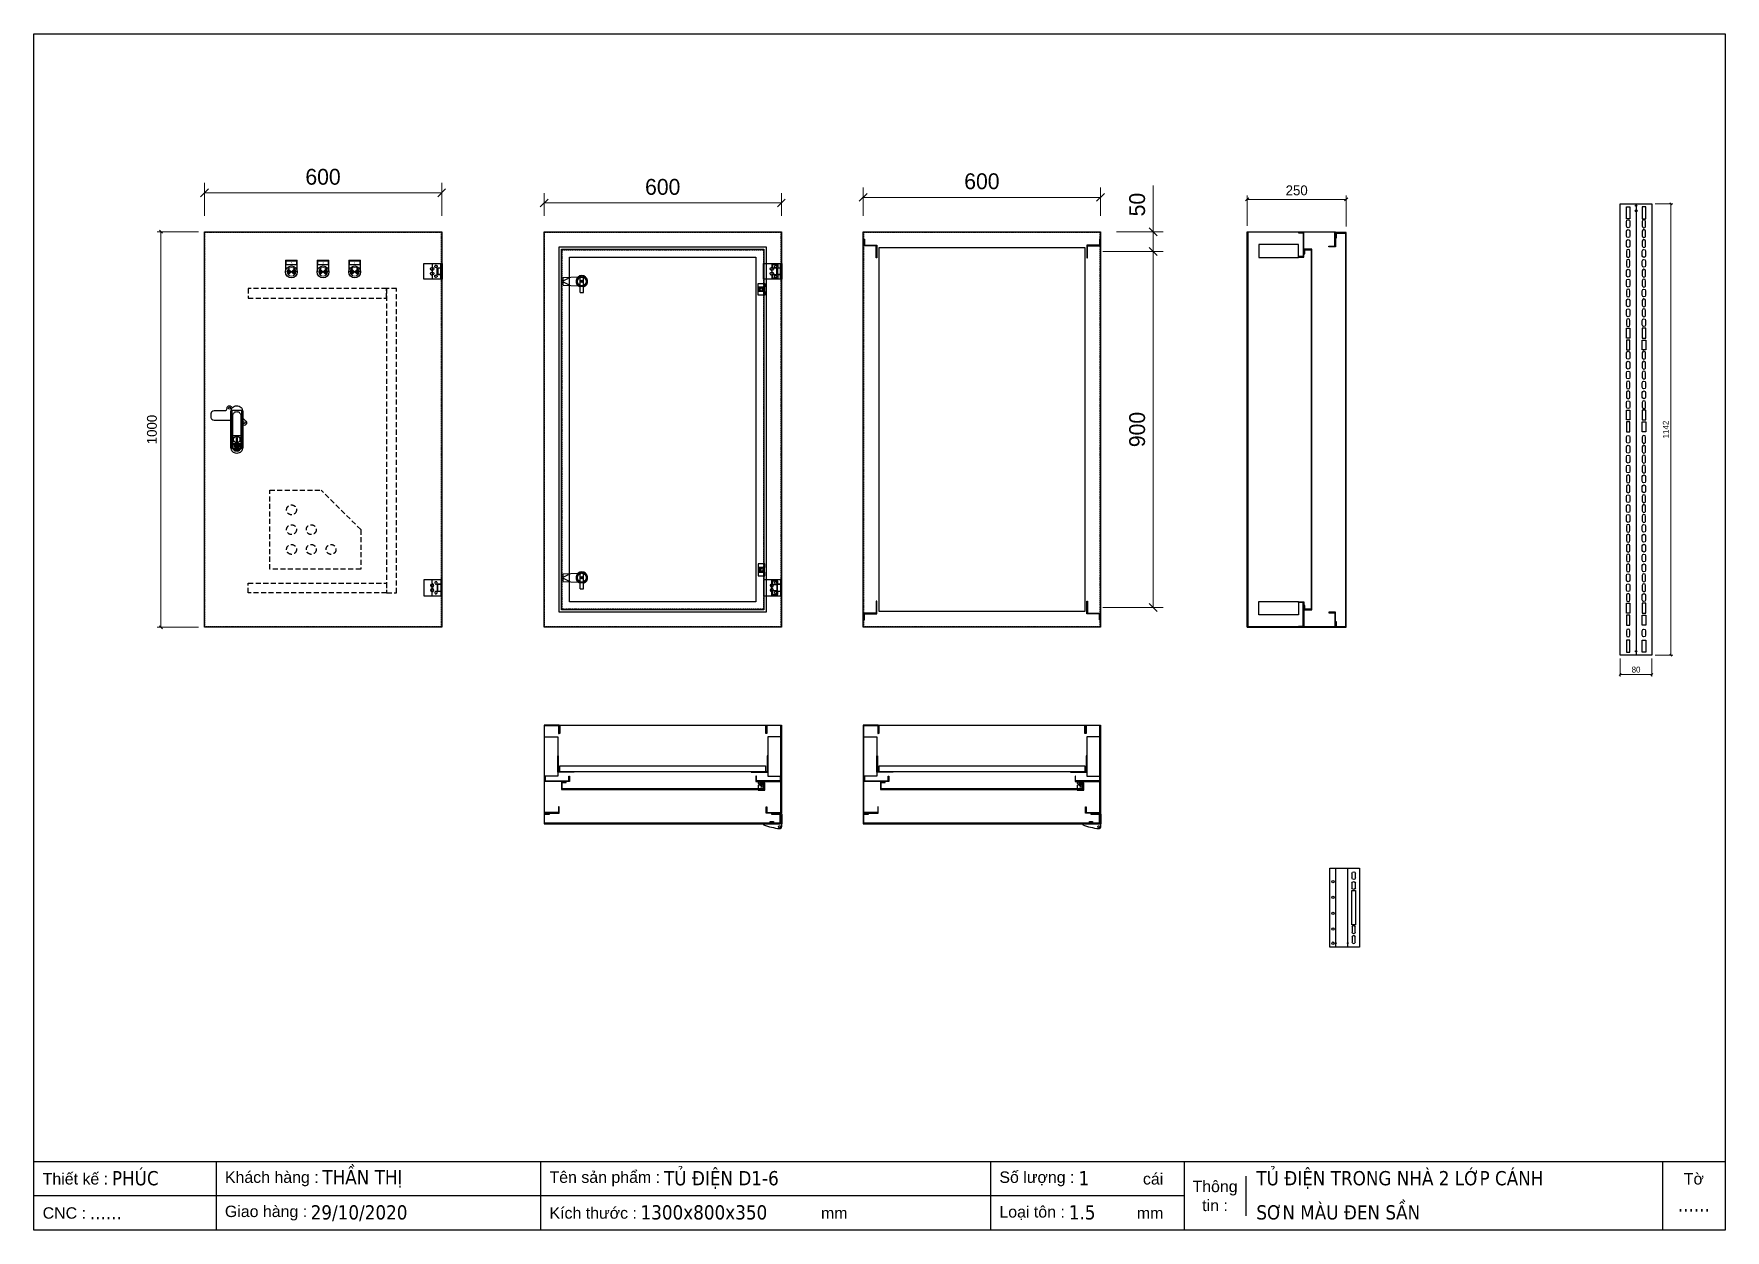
# Model space of a CAD drawing. Header units: millimetres. Extents: x 0 to 4277, y 0 to 3024.
import ezdxf
from ezdxf.enums import TextEntityAlignment as Align

# ---------------------------------------------------------------- set-up
doc = ezdxf.new("R2010")
doc.units = ezdxf.units.MM
doc.linetypes.add('HIDDEN2', pattern=[4.7625, 3.175, -1.5875])
doc.linetypes.add('HIDDENX2', pattern=[19.05, 12.7, -6.35])
for name, color, linetype in [('01', 7, 'HIDDEN2'), ('CNC', 7, 'Continuous'), ('DIM', 253, 'Continuous'), ('HEATER', 1, 'Continuous')]:
    doc.layers.add(name, color=color, linetype=linetype)
doc.layers.add('07', color=5, linetype='Continuous', lineweight=5)
doc.styles.add('Arial', font='arial.ttf')
doc.styles.add('Arial-Black', font='txt')
doc.styles.add('Tahoma (Input Text)', font='tahoma.ttf')
doc.dimstyles.new('Dim-15', dxfattribs={"dimtxt": 15, "dimasz": 5, "dimexe": 5, "dimexo": 8, "dimgap": 5, "dimtad": 1, "dimdec": 0, "dimtxsty": 'Standard', "dimblk": 'OBLIQUE', "dimcen": 10, "dimclrd": 5, "dimclre": 5, "dimclrt": 3, "dimazin": 3, "dimtfac": 1, "dimtdec": 0, "dimtmove": 0, "dimatfit": 3, "dimldrblk": 'OBLIQUE', "dimlwd": 9, "dimlwe": 9})
doc.dimstyles.new('Dim-25', dxfattribs={"dimtxt": 25, "dimasz": 8, "dimexe": 10, "dimexo": 15, "dimgap": 10, "dimtad": 1, "dimdec": 0, "dimtxsty": 'Standard', "dimblk": 'OBLIQUE', "dimcen": 10, "dimclrd": 5, "dimclre": 5, "dimclrt": 3, "dimazin": 3, "dimtfac": 1, "dimtdec": 0, "dimtmove": 0, "dimatfit": 3, "dimldrblk": 'OBLIQUE', "dimlwd": 9, "dimlwe": 9})
doc.dimstyles.new('Dim-40', dxfattribs={"dimtxt": 40, "dimasz": 20, "dimexe": 25, "dimexo": 40, "dimgap": 20, "dimtad": 1, "dimdec": 0, "dimtxsty": 'Standard', "dimblk": 'OBLIQUE', "dimcen": 15, "dimclrd": 5, "dimclre": 5, "dimclrt": 3, "dimazin": 3, "dimtfac": 1, "dimtdec": 0, "dimtmove": 0, "dimatfit": 3, "dimldrblk": 'ARCHTICK', "dimlwd": 9, "dimlwe": 9})

# ---------------------------------------------------------------- blocks, each defined once
blk = doc.blocks.new('khungtenAsean2')
at = {"color": 7}
for p, q in [((2970, -1980), (0, -1980)), ((320, -1980), (320, -2100)), ((890, -1980), (890, -2100)), ((1680, -1980), (1680, -2100)), ((2020, -1980), (2020, -2100)), ((2860, -1980), (2860, -2100)), ((2128.3, -2005), (2128.3, -2075)), ((2020, -2040), (0, -2040))]:
    blk.add_line(p, q, dxfattribs=at)
blk.add_lwpolyline([(0, 0), (2970, 0), (2970, -2100), (0, -2100)], close=True, dxfattribs=at)
at = {"color": 2, "char_height": 20, "style": 'Arial'}
for s, insert, width, attachment_point in [('  Thiết kế :', (0, -2010), 917.634, 4), ('  Khách hàng :', (320, -2010), 917.634, 4), ('  Tên sản phẩm :', (890, -2010), 917.634, 4), ('  Số lượng :', (1680, -2010), 917.634, 4), ('cái', (1947.6, -2010), 917.634, 4), ('Thông\\Ptin :', (2074.2, -2040), 108.311, 5), ('Tờ', (2915, -2010), 110, 5), ('  CNC :', (0, -2070), 917.634, 4), ('  Giao hàng :', (320, -2070), 917.634, 4), ('  Kích thước :', (890, -2070), 917.634, 4), ('mm', (1382.3, -2070), 917.634, 4), ('  Loại tôn :', (1680, -2070), 917.634, 4), ('mm', (1936.9, -2070), 917.634, 4)]:
    blk.add_mtext(s, dxfattribs=dict(at, insert=insert, width=width, attachment_point=attachment_point))
at = {"color": 1, "style": 'Tahoma (Input Text)', "flags": 8}
for tag, p in [('#01', (137.1, -2021.3)), ('#03', (506.6, -2019.3)), ('#05', (1106.6, -2021.3)), ('#07', (1834.7, -2021.3)), ('#09', (2146.7, -2021.3)), ('#02', (98.5, -2081.3)), ('#04', (486.1, -2081.3)), ('#06', (1065.3, -2081.3)), ('#08', (1817.4, -2081.3)), ('#10', (2146.7, -2081.3))]:
    blk.add_attdef(tag, p, '', height=25, dxfattribs=at)
blk.add_attdef('#11', text='', height=25, dxfattribs=at).set_placement((2915, -2067.3), align=Align.CENTER)
blk = doc.blocks.new('*D1')
at = {"color": 0, "linetype": 'ByBlock', "lineweight": -2}
for p, q in [((325.5, 2519.8), (317.5, 2527.8)), ((317.5, 1527.8), (325.5, 1519.8))]:
    blk.add_line(p, q, dxfattribs=at)
at = {"layer": 'Defpoints', "color": 0, "transparency": 16777216}
for p in [(431.3, 2523.8), (321.5, 1523.8), (431.3, 1523.8)]:
    blk.add_point(p, dxfattribs=at)
at = {"layer": 'DIM', "color": 5, "lineweight": 9, "transparency": 16777216}
for p, q in [((416.3, 2523.8), (311.5, 2523.8)), ((321.5, 2523.8), (321.5, 1523.8)), ((416.3, 1523.8), (311.5, 1523.8))]:
    blk.add_line(p, q, dxfattribs=at)
at = {"layer": 'DIM', "color": 3, "transparency": 16777216, "insert": (298.7, 2023.8), "char_height": 25, "attachment_point": 5, "rotation": 90}
blk.add_mtext('1000', dxfattribs=at)
blk = doc.blocks.new('_Oblique')
at = {"color": 0, "linetype": 'ByBlock', "lineweight": -2}
blk.add_line((-0.5, -0.5), (0.5, 0.5), dxfattribs=at)
blk = doc.blocks.new('AB301-2-1')
at = {"linetype": 'Continuous'}
h = blk.add_hatch(dxfattribs=at)
h.set_pattern_fill('ACAD_ISO09W100', color=1, scale=0.2)
h.set_pattern_definition([(0, (-368.0181, 398.3814), (0, 1), [4.8, -0.6, 1.2, -0.6, 1.2, -0.6])])
h.paths.add_polyline_path([(-4.1, -88.5, 0.118404), (0, -89.5, 0.118404), (4.1, -88.5), (7, -72), (-7, -72)])
at = {"color": 1, "linetype": 'Continuous'}
for p, q in [((-10, -50.5), (10, -50.5)), ((-7, -72), (7, -72)), ((-7, -72), (-4.1, -88.5)), ((7, -72), (4.1, -88.5))]:
    blk.add_line(p, q, dxfattribs=at)
for points in [[(-15, -12.5), (-57.5, -12.5, -0.414214), (-65, -5), (-65, 5, -0.414214), (-57.5, 12.5), (-30.7, 12.5, 0.414214), (-24.7, 18.5), (-24.7, 18.7)], [(-24.7, 18.7, -0.198912), (-23, 23), (-23, 23, -0.414214), (-14.5, 23), (-11.3, 19.8)], [(15, -6.5), (23, -14.5, -0.414214), (23, -23), (23, -23, -0.381561), (15, -23.4, -0.381561)]]:
    blk.add_lwpolyline(points, format="xyb", dxfattribs=at)
for points in [[(0, 25), (0, 25, -0.414214), (15, 10), (15, -80.5, -0.414214), (0, -95.5), (0, -95.5, -0.414214), (-15, -80.5), (-15, 10, -0.414214)], [(0, 10, -0.414214), (10, 0), (10, -80.5, -0.414214), (0, -90.5, -0.414214), (-10, -80.5), (-10, 0, -0.414214)], [(9, -72.5), (9, -80.5, -0.414214), (0, -89.5, -0.414214), (-9, -80.5), (-9, -72.5, -0.414214), (-7, -70.5), (7, -70.5, -0.414214)]]:
    blk.add_lwpolyline(points, format="xyb", close=True, dxfattribs=at)
at = {"color": 2, "linetype": 'Continuous'}
blk.add_lwpolyline([(-12, 13.3), (12, 13.3), (12, -83.7), (-12, -83.7)], close=True, dxfattribs=at)
at = {"color": 1, "linetype": 'Continuous'}
blk.add_lwpolyline([(-1, -55.5), (1, -55.5), (1, -65.5), (-1, -65.5)], close=True, dxfattribs=at)
for centre, radius in [((-18.7, 18.7), 2.5), ((18.7, -18.7), 2.5), ((0, -60.5), 8)]:
    blk.add_circle(centre, radius, dxfattribs=at)
blk = doc.blocks.new('HL044-1.3-C')
at = {"color": 1, "linetype": 'HIDDEN2', "ltscale": 0.5}
for p, q in [((-25, 40), (-25, 0)), ((-3, 0), (-3, 40))]:
    blk.add_line(p, q, dxfattribs=at)
at = {"color": 1}
for p, q in [((-12, 29), (0, 29)), ((-12, 11), (-12, 29)), ((0, 11), (-12, 11)), ((-11, 28.5), (0, 28.5)), ((-11, 28.5), (-11, 11.5)), ((0, 11.5), (-11, 11.5))]:
    blk.add_line(p, q, dxfattribs=at)
blk.add_lwpolyline([(-46, 40), (0, 40), (0, 0), (-46, 0)], close=True, dxfattribs=at)
at = {"color": 1, "linetype": 'HIDDEN2', "ltscale": 0.5}
for centre, radius in [((-25, 26), 4), ((-25, 14), 4), ((-15.5, 32.5), 3), ((-15.5, 7.5), 3)]:
    blk.add_circle(centre, radius, dxfattribs=at)
blk = doc.blocks.new('SDGFGHGHG')
at = {"layer": 'HEATER'}
for p, q in [((860892.9, 570780.5), (860931.6, 570782)), ((860935.9, 570742), (860935.9, 570784.3)), ((860944.9, 570742), (860944.9, 570784.3)), ((860892.9, 570760.5), (860892.9, 570780.5)), ((860892.9, 570771.9), (860906.3, 570778.7)), ((860892.9, 570769.1), (860906.3, 570762.4)), ((860892.9, 570760.5), (860931.6, 570759.1)), ((860935.9, 570742), (860944.9, 570742)), ((860937.5, 570771.3), (860939.5, 570771.3)), ((860937.5, 570769.8), (860939.5, 570769.8)), ((860939.5, 570773.5), (860939.5, 570771.3)), ((860939.5, 570769.8), (860939.5, 570767.6)), ((860941.3, 570773.5), (860941.3, 570771.3)), ((860941.3, 570771.3), (860943.4, 570771.3)), ((860941.3, 570769.8), (860941.3, 570767.6)), ((860941.3, 570769.8), (860943.4, 570769.8))]:
    blk.add_line(p, q, dxfattribs=at)
blk.add_circle((860940.4, 570770.5), 3.08, dxfattribs=at)
blk.add_arc((860940.4, 570770.5), 14.5, 288.08, 251.92, dxfattribs=at)
blk = doc.blocks.new('SĐFHGGH')
at = {"layer": 'HEATER'}
for points in [[(860928.8, 570702.4), (860927.4, 570702.4), (860927.4, 570708.4), (860928.8, 570708.4)], [(860943.4, 570717), (860943.4, 570718.4), (860937.4, 570718.4), (860937.4, 570717)], [(860952.1, 570702.4), (860953.4, 570702.4), (860953.4, 570708.4), (860952.1, 570708.4)], [(860943.4, 570693.8), (860943.4, 570692.4), (860937.4, 570692.4), (860937.4, 570693.8)]]:
    blk.add_lwpolyline(points, dxfattribs=at)
for start, end in [(104.4775, 165.5225), (194.4775, 255.5225), (14.4775, 75.5225), (284.4775, 345.5225)]:
    blk.add_arc((860940.4, 570705.4), 12, start, end, dxfattribs=at)
blk = doc.blocks.new('MS722')
for name, p in [('SDGFGHGHG', (-860940.4, -570770.5)), ('SĐFHGGH', (-860940.4, -570705.4))]:
    blk.add_blockref(name, p)
blk = doc.blocks.new('HL003-2-2')
at = {"color": 1}
for p, q in [((15, 21), (15, 12)), ((15, -9), (15, 0)), ((16, 12), (17, 12)), ((16, 0), (17, 0))]:
    blk.add_line(p, q, dxfattribs=at)
blk.add_lwpolyline([(17, 0), (17, -9), (0, -9), (0, 21), (17, 21), (17, 12)], dxfattribs=at)
blk.add_lwpolyline([(0, 12), (16, 12), (16, 0), (0, 0)], close=True, dxfattribs=at)
blk.add_circle((8, 6), 3, dxfattribs=at)
blk = doc.blocks.new('HL003-2-3')
h = blk.add_hatch()
h.set_pattern_fill('ANSI31', color=2, scale=0.5, style=0)
h.set_pattern_definition([(45, (8435.407, 86016.9664), (-1.122532015, 1.122532015), [])])
h.paths.add_polyline_path([(11, 10), (5, 10), (5, 0), (11, 0)])
at = {"color": 1}
for p, q in [((0, 22), (17, 22)), ((0, 20), (0, 22)), ((0, 20), (15, 20)), ((4, 18), (0, 18)), ((0, 10), (0, 18)), ((0, 10), (8, 3)), ((0, 4), (3.4, 7)), ((0, 0), (0, 4)), ((16, 0), (0, 0)), ((4, 20), (4, 18)), ((17, 3), (8, 3)), ((15, 20), (15, 3)), ((16, 3), (16, 0)), ((17, 22), (17, 3))]:
    blk.add_line(p, q, dxfattribs=at)
at = {"color": 2}
blk.add_lwpolyline([(5, 10), (11, 10), (11, 0), (5, 0)], close=True, dxfattribs=at)
at = {"color": 1}
blk.add_circle((10, 16), 3, dxfattribs=at)
blk.add_circle((10, 16), 3, dxfattribs=at)
blk = doc.blocks.new('HL044-1.3-B')
h = blk.add_hatch()
h.set_pattern_fill('ANSI31', color=1, scale=0.3, style=0)
h.set_pattern_definition([(45, (-80982.31925, -42991.2648), (-0.673519209, 0.673519209), [])])
h.paths.add_polyline_path([(-15.5, 27), (-15.5, 24), (-9.5, 24), (-9.5, 27)])
at = {"color": 1}
for p, q in [((0, 0), (-43, 0)), ((-43, 0), (-43, -2)), ((-25, 6.5), (-25, 0)), ((-25, 6.5), (-19, 5.9)), ((-25, 5.5), (-19, 4.9)), ((-25, 4.5), (-19, 3.9)), ((-25, 3.5), (-19, 2.9)), ((-25, 2.5), (-19, 1.9)), ((-25, 1.5), (-19, 0.9)), ((-25, 0.5), (-19.7, 0)), ((-22, 24), (-22, 27)), ((-22, 27), (1, 27)), ((-1, 24), (-22, 24)), ((-19, 6.5), (-19, 0)), ((-15.5, 24), (-15.5, 27)), ((-9.5, 24), (-9.5, 27)), ((0, 23), (0, 0)), ((0, 7.5), (3, 7.5)), ((0, 6), (3, 6)), ((3, 25), (3, 0)), ((3, -6.5), (3, 0))]:
    blk.add_line(p, q, dxfattribs=at)
blk.add_lwpolyline([(-26, 6.5), (-18, 6.5), (-18, 0), (-26, 0)], close=True, dxfattribs=at)
blk.add_circle((-2.3, -7), 2.55, dxfattribs=at)
for centre, radius, start, end in [((-1, 23), 1, 0, 90), ((1, 25), 2, 0, 90), ((15.4, 147.7), 160.7, 248.6705, 263.5901), ((-2.5, -6.5), 5.5, 270, 0)]:
    blk.add_arc(centre, radius, start, end, dxfattribs=at)
blk = doc.blocks.new('*D2')
at = {"color": 0, "linetype": 'ByBlock', "lineweight": -2}
for p, q in [((2840.5, 2513.8), (2820.5, 2533.8)), ((2820.5, 2483.8), (2840.5, 2463.8))]:
    blk.add_line(p, q, dxfattribs=at)
at = {"layer": 'Defpoints', "color": 0, "transparency": 16777216}
for p in [(2697.3, 2523.8), (2662.8, 2473.8), (2830.5, 2473.8)]:
    blk.add_point(p, dxfattribs=at)
at = {"layer": 'DIM', "color": 5, "lineweight": 9, "transparency": 16777216}
for p, q in [((2830.5, 2523.8), (2830.5, 2641)), ((2737.3, 2523.8), (2855.5, 2523.8)), ((2830.5, 2473.8), (2830.5, 2523.8)), ((2702.8, 2473.8), (2855.5, 2473.8))]:
    blk.add_line(p, q, dxfattribs=at)
at = {"layer": 'DIM', "color": 3, "transparency": 16777216, "insert": (2790.1, 2592.4), "char_height": 40, "attachment_point": 5, "rotation": 90}
blk.add_mtext('50', dxfattribs=at)
blk = doc.blocks.new('_ArchTick')
at = {"color": 0, "const_width": 0.15}
blk.add_lwpolyline([(-0.5, -0.5), (0.5, 0.5)], dxfattribs=at)
blk = doc.blocks.new('*D3')
at = {"color": 0, "linetype": 'ByBlock', "lineweight": -2}
for p, q in [((2840.5, 2463.8), (2820.5, 2483.8)), ((2820.5, 1583.8), (2840.5, 1563.8))]:
    blk.add_line(p, q, dxfattribs=at)
at = {"layer": 'Defpoints', "color": 0, "transparency": 16777216}
for p in [(2662.8, 2473.8), (2662.8, 1573.8), (2830.5, 1573.8)]:
    blk.add_point(p, dxfattribs=at)
at = {"layer": 'DIM', "color": 5, "lineweight": 9, "transparency": 16777216}
for p, q in [((2702.8, 2473.8), (2855.5, 2473.8)), ((2830.5, 2473.8), (2830.5, 1573.8)), ((2702.8, 1573.8), (2855.5, 1573.8))]:
    blk.add_line(p, q, dxfattribs=at)
at = {"layer": 'DIM', "color": 3, "transparency": 16777216, "insert": (2790.1, 2023.8), "char_height": 40, "attachment_point": 5, "rotation": 90}
blk.add_mtext('900', dxfattribs=at)
blk = doc.blocks.new('Den XANH')
h = blk.add_hatch(color=5)
h.paths.add_polyline_path([(15, 15), (22.8, 7.2, 0.198912), (26, 15, 0.198912), (22.8, 22.8)])
h.paths.add_polyline_path([(15, 15), (7.2, 22.8, 0.198912), (4, 15, 0.198912), (7.2, 7.2)])
at = {"color": 7}
for p, q in [((0, 45), (30, 45)), ((0, 45), (0, 15)), ((30, 15), (30, 45))]:
    blk.add_line(p, q, dxfattribs=at)
blk.add_lwpolyline([(2, 43), (28, 43), (28, 33), (2, 33)], close=True, dxfattribs=at)
blk.add_circle((15, 15), 15, dxfattribs=at)
at = {"layer": '07', "color": 5, "linetype": 'Continuous', "lineweight": 5, "ltscale": 3}
for p, q in [((22.8, 22.8), (7.2, 7.2)), ((7.2, 22.8), (22.8, 7.2))]:
    blk.add_line(p, q, dxfattribs=at)
blk.add_circle((15, 15), 11, dxfattribs=at)
at = {"layer": '01', "color": 2, "linetype": 'Continuous', "lineweight": 5, "style": 'Arial-Black'}
blk.add_attdef('T-SP', text='', height=2.4, dxfattribs=at).set_placement((15.2, 36), align=Align.CENTER)
blk = doc.blocks.new('Den DO')
h = blk.add_hatch(color=1)
h.paths.add_polyline_path([(7.2, 7.2), (15, 15), (7.2, 22.8, 0.198912), (4, 15, 0.198912)])
h.paths.add_polyline_path([(26, 15, 0.198912), (22.8, 22.8), (15, 15), (22.8, 7.2, 0.198912)])
at = {"color": 7}
for p, q in [((0, 45), (30, 45)), ((0, 45), (0, 15)), ((30, 15), (30, 45))]:
    blk.add_line(p, q, dxfattribs=at)
blk.add_lwpolyline([(2, 43), (28, 43), (28, 33), (2, 33)], close=True, dxfattribs=at)
blk.add_circle((15, 15), 15, dxfattribs=at)
at = {"layer": '07', "color": 1, "linetype": 'Continuous', "lineweight": 5, "ltscale": 3}
for p, q in [((22.8, 22.8), (7.2, 7.2)), ((7.2, 22.8), (22.8, 7.2))]:
    blk.add_line(p, q, dxfattribs=at)
blk.add_circle((15, 15), 11, dxfattribs=at)
at = {"layer": '01', "color": 2, "linetype": 'Continuous', "lineweight": 5, "style": 'Arial-Black'}
blk.add_attdef('T-SP', text='', height=2.4, dxfattribs=at).set_placement((15.2, 36), align=Align.CENTER)
blk = doc.blocks.new('Den VANG')
h = blk.add_hatch(color=2)
h.paths.add_polyline_path([(22.8, 7.2, 0.198912), (26, 15, 0.198912), (22.8, 22.8), (15, 15)])
h.paths.add_polyline_path([(7.2, 7.2), (15, 15), (7.2, 22.8, 0.198912), (4, 15, 0.198912)])
at = {"color": 7}
for p, q in [((0, 45), (30, 45)), ((0, 45), (0, 15)), ((30, 15), (30, 45))]:
    blk.add_line(p, q, dxfattribs=at)
blk.add_lwpolyline([(2, 43), (28, 43), (28, 33), (2, 33)], close=True, dxfattribs=at)
blk.add_circle((15, 15), 15, dxfattribs=at)
at = {"layer": '07', "color": 2, "linetype": 'Continuous', "lineweight": 5, "ltscale": 3}
for p, q in [((22.8, 22.8), (7.2, 7.2)), ((7.2, 22.8), (22.8, 7.2))]:
    blk.add_line(p, q, dxfattribs=at)
blk.add_circle((15, 15), 11, dxfattribs=at)
at = {"layer": '01', "color": 2, "linetype": 'Continuous', "lineweight": 5, "style": 'Arial-Black'}
blk.add_attdef('T-SP', text='', height=2.4, dxfattribs=at).set_placement((15.2, 36), align=Align.CENTER)
blk = doc.blocks.new('*D4')
at = {"color": 0, "linetype": 'ByBlock', "lineweight": -2}
for p, q in [((4141.7, 2592.1), (4136.7, 2597.1)), ((4136.7, 1455.6), (4141.7, 1450.6))]:
    blk.add_line(p, q, dxfattribs=at)
at = {"layer": 'Defpoints', "color": 0, "transparency": 16777216}
for p in [(4091.5, 2594.6), (4091.5, 1453.1), (4139.2, 1453.1)]:
    blk.add_point(p, dxfattribs=at)
at = {"layer": 'DIM', "color": 5, "lineweight": 9, "transparency": 16777216}
for p, q in [((4099.5, 2594.6), (4144.2, 2594.6)), ((4139.2, 2594.6), (4139.2, 1453.1)), ((4099.5, 1453.1), (4144.2, 1453.1))]:
    blk.add_line(p, q, dxfattribs=at)
at = {"layer": 'DIM', "color": 3, "transparency": 16777216, "insert": (4126.7, 2023.8), "char_height": 15, "attachment_point": 5, "rotation": 90}
blk.add_mtext('1142', dxfattribs=at)
blk = doc.blocks.new('*D5')
at = {"color": 0, "linetype": 'ByBlock', "lineweight": -2}
for p, q in [((4014, 1406.8), (4009, 1401.8)), ((4089, 1401.8), (4094, 1406.8))]:
    blk.add_line(p, q, dxfattribs=at)
at = {"layer": 'Defpoints', "color": 0, "transparency": 16777216}
for p in [(4011.5, 1453.1), (4091.5, 1453.1), (4091.5, 1404.3)]:
    blk.add_point(p, dxfattribs=at)
at = {"layer": 'DIM', "color": 5, "lineweight": 9, "transparency": 16777216}
for p, q in [((4011.5, 1445.1), (4011.5, 1399.3)), ((4091.5, 1445.1), (4091.5, 1399.3)), ((4011.5, 1404.3), (4091.5, 1404.3))]:
    blk.add_line(p, q, dxfattribs=at)
at = {"layer": 'DIM', "color": 3, "transparency": 16777216, "insert": (4051.5, 1416.9), "char_height": 15, "attachment_point": 5}
blk.add_mtext('80', dxfattribs=at)
blk = doc.blocks.new('ovan8.5x20')
at = {"layer": 'CNC', "color": 2, "lineweight": -3}
for p, q in [((5.7, 4.2), (-5.8, 4.2)), ((-5.8, -4.2), (5.7, -4.2))]:
    blk.add_line(p, q, dxfattribs=at)
for centre, start, end in [((-5.8, 0), 90, 270), ((5.7, 0), 270, 90)]:
    blk.add_arc(centre, 4.25, start, end, dxfattribs=at)
blk = doc.blocks.new('*D6')
at = {"color": 0, "linetype": 'ByBlock', "lineweight": -2}
for p, q in [((441.3, 2632), (421.3, 2612)), ((1021.3, 2612), (1041.3, 2632))]:
    blk.add_line(p, q, dxfattribs=at)
at = {"layer": 'Defpoints', "color": 0, "transparency": 16777216}
for p in [(1031.3, 2622), (431.3, 2523.8), (1031.3, 2523.8)]:
    blk.add_point(p, dxfattribs=at)
at = {"layer": 'DIM', "color": 5, "lineweight": 9, "transparency": 16777216}
for p, q in [((431.3, 2563.8), (431.3, 2647)), ((431.3, 2622), (1031.3, 2622)), ((1031.3, 2563.8), (1031.3, 2647))]:
    blk.add_line(p, q, dxfattribs=at)
at = {"layer": 'DIM', "color": 3, "transparency": 16777216, "insert": (731.3, 2662.4), "char_height": 40, "attachment_point": 5}
blk.add_mtext('600', dxfattribs=at)
blk = doc.blocks.new('*D7')
at = {"color": 0, "linetype": 'ByBlock', "lineweight": -2}
for p, q in [((1300.2, 2606.5), (1280.2, 2586.5)), ((1880.2, 2586.5), (1900.2, 2606.5))]:
    blk.add_line(p, q, dxfattribs=at)
at = {"layer": 'Defpoints', "color": 0, "transparency": 16777216}
for p in [(1890.2, 2596.5), (1290.2, 2523.8), (1890.2, 2523.8)]:
    blk.add_point(p, dxfattribs=at)
at = {"layer": 'DIM', "color": 5, "lineweight": 9, "transparency": 16777216}
for p, q in [((1290.2, 2563.8), (1290.2, 2621.5)), ((1890.2, 2563.8), (1890.2, 2621.5)), ((1290.2, 2596.5), (1890.2, 2596.5))]:
    blk.add_line(p, q, dxfattribs=at)
at = {"layer": 'DIM', "color": 3, "transparency": 16777216, "insert": (1590.2, 2636.9), "char_height": 40, "attachment_point": 5}
blk.add_mtext('600', dxfattribs=at)
blk = doc.blocks.new('*D8')
at = {"color": 0, "linetype": 'ByBlock', "lineweight": -2}
for p, q in [((2107.3, 2620.7), (2087.3, 2600.7)), ((2687.3, 2600.7), (2707.3, 2620.7))]:
    blk.add_line(p, q, dxfattribs=at)
at = {"layer": 'Defpoints', "color": 0, "transparency": 16777216}
for p in [(2697.3, 2610.7), (2097.3, 2523.8), (2697.3, 2523.8)]:
    blk.add_point(p, dxfattribs=at)
at = {"layer": 'DIM', "color": 5, "lineweight": 9, "transparency": 16777216}
for p, q in [((2097.3, 2563.8), (2097.3, 2635.7)), ((2097.3, 2610.7), (2697.3, 2610.7)), ((2697.3, 2563.8), (2697.3, 2635.7))]:
    blk.add_line(p, q, dxfattribs=at)
at = {"layer": 'DIM', "color": 3, "transparency": 16777216, "insert": (2397.3, 2651.1), "char_height": 40, "attachment_point": 5}
blk.add_mtext('600', dxfattribs=at)
blk = doc.blocks.new('f3daunguoc')
at = {"layer": 'CNC', "color": 2, "lineweight": -3}
blk.add_circle((0, 0), 1.5, dxfattribs=at)
blk = doc.blocks.new('f2dauxuoi')
at = {"layer": 'CNC', "color": 2, "lineweight": -3}
blk.add_circle((0, 0), 1, dxfattribs=at)
blk = doc.blocks.new('ga tai lieu')
at = {"color": 7, "linetype": 'HIDDENX2'}
for p, q in [((0, 0), (0, 200)), ((0, 200), (130, 200)), ((230, 100), (130, 200)), ((230, 100), (230, 0)), ((230, 0), (0, 0))]:
    blk.add_line(p, q, dxfattribs=at)
for centre in [(55, 150), (55, 100), (105, 100), (55, 50), (105, 50), (155, 50)]:
    blk.add_circle(centre, 12.5, dxfattribs=at)
blk = doc.blocks.new('*D9')
at = {"color": 0, "linetype": 'ByBlock', "lineweight": -2}
for p, q in [((3072.3, 2609.5), (3064.3, 2601.5)), ((3314.3, 2601.5), (3322.3, 2609.5))]:
    blk.add_line(p, q, dxfattribs=at)
at = {"layer": 'Defpoints', "color": 0, "ltscale": 3, "transparency": 16777216}
for p in [(3318.3, 2605.5), (3068.3, 2523.8), (3318.3, 2521.8)]:
    blk.add_point(p, dxfattribs=at)
at = {"layer": 'DIM', "color": 5, "lineweight": 9, "ltscale": 3, "transparency": 16777216}
for p, q in [((3068.3, 2538.8), (3068.3, 2615.5)), ((3318.3, 2536.8), (3318.3, 2615.5)), ((3068.3, 2605.5), (3318.3, 2605.5))]:
    blk.add_line(p, q, dxfattribs=at)
at = {"layer": 'DIM', "color": 3, "ltscale": 3, "transparency": 16777216, "insert": (3193.3, 2628.2), "char_height": 25, "attachment_point": 5}
blk.add_mtext('250', dxfattribs=at)

msp = doc.modelspace()

# ---------------------------------------------------------------- linework, layer by layer
at = {"color": 7}
for p, q in [((4051.5, 2594.6), (4051.5, 1453.1)), ((3277.4, 915.4), (3352.4, 915.4)), ((3277.4, 715.4), (3277.4, 915.4)), ((3292.4, 715.4), (3292.4, 915.4)), ((3322.4, 715.4), (3322.4, 915.4)), ((3352.4, 915.4), (3352.4, 715.4)), ((3352.4, 715.4), (3277.4, 715.4))]:
    msp.add_line(p, q, dxfattribs=at)
msp.add_lwpolyline([(4011.5, 2594.6), (4091.5, 2594.6), (4091.5, 1453.1), (4011.5, 1453.1)], close=True, dxfattribs=at)
at = {"color": 2}
for points in [[(4027, 2556.6), (4027, 2586.6), (4036, 2586.6), (4036, 2556.6)], [(4076, 2556.6), (4076, 2586.6), (4067, 2586.6), (4067, 2556.6)], [(4027, 2255), (4027, 2280), (4036, 2280), (4036, 2255)], [(4076, 2255), (4076, 2280), (4067, 2280), (4067, 2255)], [(4027, 2250), (4027, 2225), (4036, 2225), (4036, 2250)], [(4076, 2250), (4076, 2225), (4067, 2225), (4067, 2250)], [(4027, 2048), (4027, 2073), (4036, 2073), (4036, 2048)], [(4076, 2048), (4076, 2073), (4067, 2073), (4067, 2048)], [(4027, 2043), (4027, 2018), (4036, 2018), (4036, 2043)], [(4076, 2043), (4076, 2018), (4067, 2018), (4067, 2043)], [(4027, 1559.6), (4027, 1584.6), (4036, 1584.6), (4036, 1559.6)], [(4076, 1559.6), (4076, 1584.6), (4067, 1584.6), (4067, 1559.6)], [(4027, 1554.6), (4027, 1529.6), (4036, 1529.6), (4036, 1554.6)], [(4076, 1554.6), (4076, 1529.6), (4067, 1529.6), (4067, 1554.6)], [(4027, 1491.1), (4027, 1461.1), (4036, 1461.1), (4036, 1491.1)], [(4076, 1491.1), (4076, 1461.1), (4067, 1461.1), (4067, 1491.1)], [(3332.9, 858.7), (3341.9, 858.7), (3341.9, 772.2), (3332.9, 772.2)]]:
    msp.add_lwpolyline(points, close=True, dxfattribs=at)
for points in [[(431.3, 2523.8), (1031.3, 2523.8), (1031.3, 1523.8), (431.3, 1523.8)], [(1290.2, 2523.8), (1890.2, 2523.8), (1890.2, 1523.8), (1290.2, 1523.8)], [(2097.3, 2523.8), (2697.3, 2523.8), (2697.3, 1523.8), (2097.3, 1523.8)], [(1328.2, 2485.8), (1852.2, 2485.8), (1852.2, 1561.8), (1328.2, 1561.8)], [(3097.8, 2491.8), (3097.8, 2458.8), (3197.8, 2458.8), (3197.8, 2491.8)], [(3197.8, 2520.8), (3209.8, 2520.8), (3209.8, 2460.8), (3197.8, 2460.8), (3197.8, 2459.3), (3211.3, 2459.3), (3211.3, 2522.3), (3197.8, 2522.3)], [(3293.8, 2508.3), (3293.8, 2520.3), (3316.8, 2520.3), (3316.8, 1525.3), (3293.8, 1525.3), (3293.8, 1537.3), (3292.3, 1537.3), (3292.3, 1523.8), (3318.3, 1523.8), (3318.3, 2521.8), (3292.3, 2521.8), (3292.3, 2508.3)], [(1868.2, 2440.8), (1881.2, 2440.8), (1881.2, 2431.8), (1868.2, 2431.8)], [(3213.8, 2468.3), (3213.8, 2478.3), (3229.8, 2478.3), (3229.8, 1569.3), (3213.8, 1569.3), (3213.8, 1579.3), (3212.3, 1579.3), (3212.3, 1567.8), (3231.3, 1567.8), (3231.3, 2479.8), (3212.3, 2479.8), (3212.3, 2468.3)], [(1868.2, 2415.8), (1881.2, 2415.8), (1881.2, 2406.8), (1868.2, 2406.8)], [(1844.7, 2382.8), (1833.7, 2382.8), (1833.7, 2373.8), (1844.7, 2373.8)], [(1844.7, 1664.8), (1833.7, 1664.8), (1833.7, 1673.8), (1844.7, 1673.8)], [(1868.2, 1631.8), (1881.2, 1631.8), (1881.2, 1640.8), (1868.2, 1640.8)], [(1868.2, 1606.8), (1881.2, 1606.8), (1881.2, 1615.8), (1868.2, 1615.8)], [(3097.8, 1555.8), (3097.8, 1588.8), (3197.8, 1588.8), (3197.8, 1555.8)], [(3197.8, 1526.8), (3209.8, 1526.8), (3209.8, 1586.8), (3197.8, 1586.8), (3197.8, 1588.3), (3211.3, 1588.3), (3211.3, 1525.3), (3197.8, 1525.3)], [(1326.7, 1070.4), (1326.7, 1055.4), (1291.7, 1055.4), (1291.7, 1275.4), (1326.7, 1275.4), (1326.7, 1255.4), (1328.2, 1255.4), (1328.2, 1255.4), (1328.2, 1255.4), (1328.2, 1276.9), (1290.2, 1276.9), (1290.2, 1053.9), (1328.2, 1053.9), (1328.2, 1070.4)], [(1291.7, 1247.4), (1324.7, 1247.4), (1324.7, 1147.4), (1291.7, 1147.4)], [(1850.7, 1255.4), (1850.7, 1275.4), (1329.7, 1275.4), (1329.7, 1255.4), (1328.2, 1255.4), (1328.2, 1276.9), (1852.2, 1276.9), (1852.2, 1255.4)], [(1853.7, 1070.4), (1853.7, 1055.4), (1888.7, 1055.4), (1888.7, 1275.4), (1853.7, 1275.4), (1853.7, 1255.4), (1852.2, 1255.4), (1852.2, 1255.4), (1852.2, 1255.4), (1852.2, 1276.9), (1890.2, 1276.9), (1890.2, 1053.9), (1852.2, 1053.9), (1852.2, 1070.4)], [(1888.7, 1247.4), (1855.7, 1247.4), (1855.7, 1147.4), (1888.7, 1147.4)], [(2133.8, 1070.4), (2133.8, 1055.4), (2098.8, 1055.4), (2098.8, 1275.4), (2133.8, 1275.4), (2133.8, 1255.4), (2135.3, 1255.4), (2135.3, 1255.4), (2135.3, 1255.4), (2135.3, 1276.9), (2097.3, 1276.9), (2097.3, 1053.9), (2135.3, 1053.9), (2135.3, 1070.4)], [(2098.8, 1247.4), (2131.8, 1247.4), (2131.8, 1147.4), (2098.8, 1147.4)], [(2657.8, 1255.4), (2657.8, 1275.4), (2136.8, 1275.4), (2136.8, 1255.4), (2135.3, 1255.4), (2135.3, 1276.9), (2659.3, 1276.9), (2659.3, 1255.4)], [(2660.8, 1070.4), (2660.8, 1055.4), (2695.8, 1055.4), (2695.8, 1275.4), (2660.8, 1275.4), (2660.8, 1255.4), (2659.3, 1255.4), (2659.3, 1255.4), (2659.3, 1255.4), (2659.3, 1276.9), (2697.3, 1276.9), (2697.3, 1053.9), (2659.3, 1053.9), (2659.3, 1070.4)], [(2695.8, 1247.4), (2662.8, 1247.4), (2662.8, 1147.4), (2695.8, 1147.4)], [(1293.2, 1147.4), (1293.2, 1135.4), (1353.2, 1135.4), (1353.2, 1147.4), (1354.7, 1147.4), (1354.7, 1133.9), (1291.7, 1133.9), (1291.7, 1147.4)], [(1834.7, 1131.4), (1844.7, 1131.4), (1844.7, 1115.4), (1335.7, 1115.4), (1335.7, 1131.4), (1345.7, 1131.4), (1345.7, 1132.9), (1334.2, 1132.9), (1334.2, 1113.9), (1846.2, 1113.9), (1846.2, 1132.9), (1834.7, 1132.9)], [(1887.2, 1147.4), (1887.2, 1135.4), (1827.2, 1135.4), (1827.2, 1147.4), (1825.7, 1147.4), (1825.7, 1133.9), (1888.7, 1133.9), (1888.7, 1147.4)], [(2100.3, 1147.4), (2100.3, 1135.4), (2160.3, 1135.4), (2160.3, 1147.4), (2161.8, 1147.4), (2161.8, 1133.9), (2098.8, 1133.9), (2098.8, 1147.4)], [(2641.8, 1131.4), (2651.8, 1131.4), (2651.8, 1115.4), (2142.8, 1115.4), (2142.8, 1131.4), (2152.8, 1131.4), (2152.8, 1132.9), (2141.3, 1132.9), (2141.3, 1113.9), (2653.3, 1113.9), (2653.3, 1132.9), (2641.8, 1132.9)], [(2694.3, 1147.4), (2694.3, 1135.4), (2634.3, 1135.4), (2634.3, 1147.4), (2632.8, 1147.4), (2632.8, 1133.9), (2695.8, 1133.9), (2695.8, 1147.4)], [(1874.7, 1051.4), (1886.7, 1051.4), (1886.7, 1028.4), (1291.7, 1028.4), (1291.7, 1051.4), (1303.7, 1051.4), (1303.7, 1052.9), (1290.2, 1052.9), (1290.2, 1026.9), (1888.2, 1026.9), (1888.2, 1052.9), (1874.7, 1052.9)], [(2681.8, 1051.4), (2693.8, 1051.4), (2693.8, 1028.4), (2098.8, 1028.4), (2098.8, 1051.4), (2110.8, 1051.4), (2110.8, 1052.9), (2097.3, 1052.9), (2097.3, 1026.9), (2695.3, 1026.9), (2695.3, 1052.9), (2681.8, 1052.9)]]:
    msp.add_lwpolyline(points, close=True)
for points in [[(3068.3, 2523.8), (3291.3, 2523.8), (3291.3, 2485.8), (3274.8, 2485.8), (3274.8, 2487.3), (3289.8, 2487.3), (3289.8, 2522.3), (3069.8, 2522.3)], [(3069.8, 1523.8), (3069.8, 1523.8), (3069.8, 1523.8), (3068.3, 1523.8), (3068.3, 2523.8), (3069.8, 2523.8), (3069.8, 2523.8)], [(3069.8, 2522.3), (3069.8, 1525.3)], [(3068.3, 1523.8), (3291.3, 1523.8), (3291.3, 1561.8), (3274.8, 1561.8), (3274.8, 1560.3), (3289.8, 1560.3), (3289.8, 1525.3), (3069.8, 1525.3)]]:
    msp.add_lwpolyline(points)
at = {"linetype": 'HIDDEN2'}
for points in [[(432.8, 2522.3), (1029.8, 2522.3), (1029.8, 1525.3), (432.8, 1525.3)], [(1291.7, 2522.3), (1888.7, 2522.3), (1888.7, 1525.3), (1291.7, 1525.3)], [(2098.8, 2522.3), (2695.8, 2522.3), (2695.8, 1525.3), (2098.8, 1525.3)]]:
    msp.add_lwpolyline(points, close=True, dxfattribs=at)
at = {"color": 8}
for points in [[(2130.3, 2458.1), (2130.3, 2488.1), (2098.8, 2488.1), (2098.8, 2504.6), (2100.3, 2504.6), (2100.3, 2489.6), (2131.8, 2489.6), (2131.8, 2458.1)], [(2664.3, 2458.1), (2664.3, 2488.1), (2695.8, 2488.1), (2695.8, 2504.6), (2694.3, 2504.6), (2694.3, 2489.6), (2662.8, 2489.6), (2662.8, 2458.1)], [(2130.3, 1589.6), (2130.3, 1559.6), (2098.8, 1559.6), (2098.8, 1543.1), (2100.3, 1543.1), (2100.3, 1558.1), (2131.8, 1558.1), (2131.8, 1589.6)], [(2664.3, 1589.6), (2664.3, 1559.6), (2695.8, 1559.6), (2695.8, 1543.1), (2694.3, 1543.1), (2694.3, 1558.1), (2662.8, 1558.1), (2662.8, 1589.6)]]:
    msp.add_lwpolyline(points, close=True, dxfattribs=at)
at = {"color": 4}
msp.add_lwpolyline([(2137.3, 2483.8), (2657.3, 2483.8), (2657.3, 1563.8), (2137.3, 1563.8)], close=True, dxfattribs=at)
at = {"color": 6}
msp.add_lwpolyline([(1334.2, 2479.8), (1846.2, 2479.8), (1846.2, 1567.8), (1334.2, 1567.8)], close=True, dxfattribs=at)
at = {"color": 6, "linetype": 'HIDDEN2'}
msp.add_lwpolyline([(1335.7, 2478.3), (1844.7, 2478.3), (1844.7, 1569.3), (1335.7, 1569.3)], close=True, dxfattribs=at)
at = {"color": 3}
msp.add_lwpolyline([(1354.7, 2459.3), (1825.7, 2459.3), (1825.7, 1588.3), (1354.7, 1588.3)], close=True, dxfattribs=at)
at = {"color": 2, "linetype": 'HIDDENX2'}
for points in [[(542.2, 2355.7), (892.2, 2355.7), (892.2, 2380.7), (542.2, 2380.7)], [(892.2, 2380.7), (892.2, 1610.7), (917.2, 1610.7), (917.2, 2380.7)], [(542.2, 1635.7), (892.2, 1635.7), (892.2, 1610.7), (542.2, 1610.7)]]:
    msp.add_lwpolyline(points, close=True, dxfattribs=at)
at = {"color": 251}
for points in [[(1366.2, 1157.4), (1324.7, 1157.4), (1324.7, 1198.9), (1326.2, 1198.9), (1326.2, 1158.9), (1366.2, 1158.9)], [(1814.2, 1157.4), (1855.7, 1157.4), (1855.7, 1198.9), (1854.2, 1198.9), (1854.2, 1158.9), (1814.2, 1158.9)], [(2173.3, 1157.4), (2131.8, 1157.4), (2131.8, 1198.9), (2133.3, 1198.9), (2133.3, 1158.9), (2173.3, 1158.9)], [(2621.3, 1157.4), (2662.8, 1157.4), (2662.8, 1198.9), (2661.3, 1198.9), (2661.3, 1158.9), (2621.3, 1158.9)], [(1330.2, 1173.9), (1850.2, 1173.9), (1850.2, 1158.9), (1330.2, 1158.9)], [(2137.3, 1173.9), (2657.3, 1173.9), (2657.3, 1158.9), (2137.3, 1158.9)]]:
    msp.add_lwpolyline(points, close=True, dxfattribs=at)
at = {"color": 2}
for centre, radius in [((4051.5, 2576.4), 2.5), ((4051.5, 2589.6), 1.5), ((4051.5, 1463.1), 1.5), ((3284.9, 881.2), 3), ((3284.9, 841.2), 3), ((3284.9, 801.2), 3), ((3284.9, 761.2), 3), ((3284.9, 725.4), 3)]:
    msp.add_circle(centre, radius, dxfattribs=at)
for centre in [(1385.7, 2398.3), (1385.7, 1649.3)]:
    msp.add_circle(centre, 11)

# ---------------------------------------------------------------- block references
ref = msp.add_blockref('khungtenAsean2', (0, 3024), dxfattribs=dict(xscale=1.440000000002328, yscale=1.440000000002328, zscale=1.440000000002328))
ref.add_attrib('#11', '......', dxfattribs={"color": 1, "height": 36, "style": 'Tahoma (Input Text)'}).set_placement((4197.6, 47), align=Align.CENTER)
ref.add_attrib('#09', 'TỦ ĐIỆN TRONG NHÀ 2 LỚP CÁNH', (3091.3, 113.4), dxfattribs={"color": 1, "height": 36, "style": 'Tahoma (Input Text)'})
ref.add_attrib('#10', 'SƠN MÀU ĐEN SẦN', (3091.3, 27), dxfattribs={"color": 1, "height": 36, "style": 'Tahoma (Input Text)'})
ref.add_attrib('#08', '1.5', (2617.1, 27), dxfattribs={"color": 1, "height": 36, "style": 'Tahoma (Input Text)'})
ref.add_attrib('#07', '1', (2641.9, 113.4), dxfattribs={"color": 1, "height": 36, "style": 'Tahoma (Input Text)'})
ref.add_attrib('#06', '1300x800x350', (1534.1, 27), dxfattribs={"color": 1, "height": 36, "style": 'Tahoma (Input Text)'})
ref.add_attrib('#05', 'TỦ ĐIỆN D1-6', (1593.5, 113.4), dxfattribs={"color": 1, "height": 36, "style": 'Tahoma (Input Text)'})
ref.add_attrib('#04', '29/10/2020', (700, 27), dxfattribs={"color": 1, "height": 36, "style": 'Tahoma (Input Text)'})
ref.add_attrib('#03', 'THẦN THỊ', (729.5, 116.2), dxfattribs={"color": 1, "height": 36, "style": 'Tahoma (Input Text)'})
ref.add_attrib('#02', '......', (141.8, 27), dxfattribs={"color": 1, "height": 36, "style": 'Tahoma (Input Text)'})
ref.add_attrib('#01', 'PHÚC', (197.4, 113.4), dxfattribs={"color": 1, "height": 36, "style": 'Tahoma (Input Text)'})
at = {"color": 7}
ref = msp.add_blockref('Den DO', (636.3, 2407.3), dxfattribs=at)
ref.add_attrib('T-SP', 'R', dxfattribs={"layer": '01', "color": 2, "linetype": 'Continuous', "lineweight": 5, "height": 4, "style": 'Arial'}).set_placement((651.6, 2443.3), align=Align.CENTER)
ref = msp.add_blockref('Den VANG', (716.3, 2407.3), dxfattribs=at)
ref.add_attrib('T-SP', 'S', dxfattribs={"layer": '01', "color": 2, "linetype": 'Continuous', "lineweight": 5, "height": 4, "style": 'Arial'}).set_placement((731.6, 2443.3), align=Align.CENTER)
ref = msp.add_blockref('Den XANH', (796.3, 2407.3), dxfattribs=at)
ref.add_attrib('T-SP', 'T', dxfattribs={"layer": '01', "color": 2, "linetype": 'Continuous', "lineweight": 5, "height": 4, "style": 'Arial'}).set_placement((811.6, 2443.3), align=Align.CENTER)
for name, p in [('HL044-1.3-C', (1032.3, 2403.8)), ('HL044-1.3-C', (1891.2, 2403.8)), ('MS722', (1385.7, 2398.3)), ('HL003-2-2', (1831.2, 2372.3)), ('AB301-2-1', (513.3, 2059.1)), ('MS722', (1385.7, 1649.3)), ('HL044-1.3-B', (1888.2, 1026.9)), ('HL044-1.3-B', (2695.3, 1026.9))]:
    msp.add_blockref(name, p)
msp.add_blockref('ga tai lieu', (596.6, 1670.7), dxfattribs=at)
at = {"xscale": -1, "rotation": 180}
for name, p in [('HL003-2-2', (1831.2, 1675.3)), ('HL044-1.3-C', (1032.3, 1643.8)), ('HL044-1.3-C', (1891.2, 1643.8)), ('HL003-2-3', (1831.2, 1133.9)), ('HL003-2-3', (2638.3, 1133.9))]:
    msp.add_blockref(name, p, dxfattribs=at)
at = {"lineweight": -3, "rotation": 180}
msp.add_blockref('f2dauxuoi', (3292.4, 725.4), dxfattribs=at)
at = {"lineweight": -3, "xscale": -1, "rotation": 270}
msp.add_blockref('f3daunguoc', (3322.4, 725.4), dxfattribs=at)
at = {"layer": 'CNC', "lineweight": -3, "xscale": -1}
for p, rotation in [((4031.5, 2544), 90), ((4031.5, 2519), 90), ((4031.5, 2494), 90), ((4071.5, 2469), 270), ((4071.5, 2444), 270), ((4031.5, 2419), 90), ((4031.5, 2394), 90), ((4031.5, 2344), 90), ((4071.5, 2369), 270), ((4031.5, 2319), 90), ((4071.5, 2294), 270), ((4031.5, 2211.5), 90), ((4031.5, 2186.5), 90), ((4031.5, 2161.5), 90), ((4071.5, 2136.5), 270), ((4031.5, 2086.5), 90), ((4071.5, 2111.5), 270), ((4031.5, 1999), 90), ((4031.5, 1974), 90), ((4031.5, 1949), 90), ((4031.5, 1924), 90), ((4071.5, 1899), 270), ((4071.5, 1874), 270), ((4031.5, 1849), 90), ((4031.5, 1824), 90), ((4031.5, 1799), 90), ((4071.5, 1774), 270), ((4071.5, 1749), 270), ((4071.5, 1724), 270), ((4071.5, 1699), 270), ((4071.5, 1674), 270), ((4031.5, 1649), 90), ((4031.5, 1624), 90), ((4071.5, 1599), 270), ((4071.5, 1509.5), 270), ((3337.4, 896.2), 270), ((3337.4, 871.2), 270)]:
    msp.add_blockref('ovan8.5x20', p, dxfattribs=dict(at, rotation=rotation))
at = {"layer": 'CNC', "lineweight": -3}
for p, rotation in [((4071.5, 2544), 270), ((4071.5, 2519), 270), ((4071.5, 2494), 270), ((4031.5, 2469), 90), ((4031.5, 2444), 90), ((4071.5, 2419), 270), ((4071.5, 2394), 270), ((4031.5, 2369), 90), ((4071.5, 2344), 270), ((4071.5, 2319), 270), ((4031.5, 2294), 90), ((4071.5, 2211.5), 270), ((4071.5, 2186.5), 270), ((4031.5, 2136.5), 90), ((4071.5, 2161.5), 270), ((4031.5, 2111.5), 90), ((4071.5, 2086.5), 270), ((4071.5, 1999), 270), ((4071.5, 1974), 270), ((4071.5, 1949), 270), ((4071.5, 1924), 270), ((4031.5, 1899), 90), ((4031.5, 1874), 90), ((4071.5, 1849), 270), ((4071.5, 1824), 270), ((4071.5, 1799), 270), ((4031.5, 1774), 90), ((4031.5, 1749), 90), ((4031.5, 1724), 90), ((4031.5, 1699), 90), ((4031.5, 1674), 90), ((4071.5, 1649), 270), ((4071.5, 1624), 270), ((4031.5, 1599), 90), ((4031.5, 1509.5), 90), ((3337.4, 759.7), 270), ((3337.4, 734.7), 270)]:
    msp.add_blockref('ovan8.5x20', p, dxfattribs=dict(at, rotation=rotation))

# ---------------------------------------------------------------- dimensions: what is measured, and where the dimension line sits
at = {"layer": 'DIM', "color": 2}
for base, p1, p2, picture, middle in [((1031.3, 2622), (431.3, 2523.8), (1031.3, 2523.8), '*D6', (731.3, 2662.4)), ((1890.2, 2596.5), (1290.2, 2523.8), (1890.2, 2523.8), '*D7', (1590.2, 2636.9)), ((2697.3, 2610.7), (2097.3, 2523.8), (2697.3, 2523.8), '*D8', (2397.3, 2651.1))]:
    dim = msp.add_linear_dim(base=base, p1=p1, p2=p2, dimstyle='Dim-40', dxfattribs=at)
    dim.commit()
    dim.dimension.update_dxf_attribs({"geometry": picture, "text_midpoint": middle})
at = {"layer": 'DIM'}
dim = msp.add_linear_dim(base=(2830.5, 2473.8), p1=(2697.3, 2523.8), p2=(2662.8, 2473.8), angle=90, dimstyle='Dim-40', dxfattribs=at)
dim.commit()
dim.dimension.update_dxf_attribs({"geometry": '*D2', "text_midpoint": (2830.5, 2592.4), "dimtype": 160})
at = {"layer": 'DIM', "color": 7, "ltscale": 3}
dim = msp.add_linear_dim(base=(3318.3, 2605.5), p1=(3068.3, 2523.8), p2=(3318.3, 2521.8), dimstyle='Dim-25', dxfattribs=at)
dim.commit()
dim.dimension.update_dxf_attribs({"geometry": '*D9', "text_midpoint": (3193.3, 2628.2)})
at = {"layer": 'DIM', "color": 7}
dim = msp.add_linear_dim(base=(4139.2102169, 1453.0509531), p1=(4091.503805, 2594.5509531), p2=(4091.503805, 1453.0509531), angle=90, dimstyle='Dim-15', dxfattribs=at)
dim.commit()
dim.dimension.update_dxf_attribs({"geometry": '*D4', "text_midpoint": (4126.6795212, 2023.8009531)})
at = {"layer": 'DIM'}
for base, p1, p2, dimstyle, picture, middle in [((321.5, 1523.8), (431.3, 2523.8), (431.3, 1523.8), 'Dim-25', '*D1', (298.7, 2023.8)), ((2830.5, 1573.8), (2662.8, 2473.8), (2662.8, 1573.8), 'Dim-40', '*D3', (2790.1, 2023.8))]:
    dim = msp.add_linear_dim(base=base, p1=p1, p2=p2, angle=90, dimstyle=dimstyle, dxfattribs=at)
    dim.commit()
    dim.dimension.update_dxf_attribs({"geometry": picture, "text_midpoint": middle})
at = {"layer": 'DIM', "color": 7}
dim = msp.add_linear_dim(base=(4091.5, 1404.3), p1=(4011.5, 1453.1), p2=(4091.5, 1453.1), dimstyle='Dim-15', dxfattribs=at)
dim.commit()
dim.dimension.update_dxf_attribs({"geometry": '*D5', "text_midpoint": (4051.5, 1416.9)})

doc.saveas('drawing.dxf')
